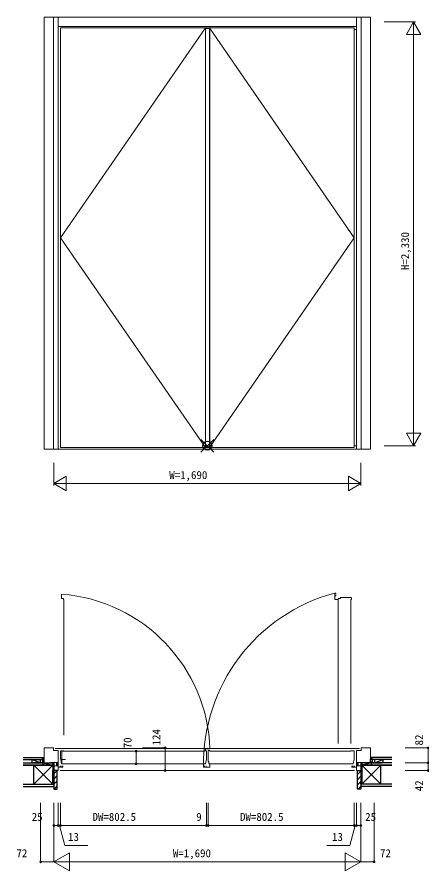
# Model space of a CAD drawing. Units: millimetres, scale not verified. Extents: x -13762 to 13750, y -10012 to 10000.
# Drawn here: x 7683 to 9948, y 602 to 5297 of the extents above; entities that cross this region are included whole.
import ezdxf
from ezdxf.enums import TextEntityAlignment as Align

# ---------------------------------------------------------------- set-up
doc = ezdxf.new("R2010")
doc.units = ezdxf.units.MM
doc.header["$LTSCALE"] = 50
for name, color, linetype, lineweight in [('0-1_YKK_A1', 120, 'Continuous', 18), ('0-2_YKK_A2', 92, 'Continuous', 18), ('0-3_YKK_B1', 120, 'Continuous', 18), ('0-9_YKK_N1', 40, 'Continuous', 18)]:
    doc.layers.add(name, color=color, linetype=linetype, lineweight=lineweight)
for name, color, linetype in [('0-4_YKK_B2', 6, 'Continuous'), ('0-8_YKK_IN', 4, 'Continuous'), ('0-A_YKK_Z1', 134, 'Continuous')]:
    doc.layers.add(name, color=color, linetype=linetype)
doc.styles.add('ＭＳ ゴシック', font='')
doc.styles.get('ＭＳ ゴシック').set_extended_font_data('MS Gothic')

msp = doc.modelspace()

# ---------------------------------------------------------------- linework, layer by layer
at = {"layer": '0-1_YKK_A1'}
for p, q in [((7922.25, 5237.46), (7922.25, 2930.46)), ((8719.45, 5237.46), (7922.25, 5237.46)), ((8719.45, 5237.46), (9536.25, 5237.46)), ((8719.45, 5237.46), (8719.45, 2930.46)), ((8719.45, 5234.46), (8741.55, 5234.46)), ((8741.55, 5237.46), (8741.55, 2930.46)), ((8743.75, 5237.46), (8743.75, 2930.46)), ((9536.25, 5237.46), (9536.25, 2930.46)), ((8719.45, 2930.46), (7922.25, 2930.46)), ((8741.55, 2933.46), (8719.45, 2933.46)), ((8719.45, 2930.46), (9536.25, 2930.46))]:
    msp.add_line(p, q, dxfattribs=at)
for points in [[(8719.45, 5237.46), (7922.25, 4083.96), (8719.45, 2930.46)], [(8741.55, 5237.46), (9536.25, 4083.96), (8741.55, 2930.46)]]:
    msp.add_lwpolyline(points, dxfattribs=at)
at = {"layer": '0-2_YKK_A2'}
for p, q in [((7832.25, 5296.96), (9626.25, 5296.96)), ((7832.25, 2921.96), (7832.25, 5296.96)), ((7882.25, 2921.96), (7882.25, 5296.96)), ((7909.25, 2921.96), (7909.25, 5296.96)), ((9549.25, 5296.96), (9549.25, 2921.96)), ((9576.25, 5296.96), (9576.25, 2921.96)), ((9626.25, 5296.96), (9626.25, 2921.96)), ((7909.25, 5244.96), (9549.25, 5244.96)), ((9536.25, 5228.96), (9549.25, 5228.96)), ((7832.25, 2921.96), (9626.25, 2921.96)), ((7909.25, 2921.96), (9549.25, 2921.96)), ((9536.25, 2939.96), (9549.25, 2939.96))]:
    msp.add_line(p, q, dxfattribs=at)
at = {"layer": '0-3_YKK_B1'}
for p, q in [((9449.15, 2094.86), (9449.15, 1302.53)), ((7892.25, 1276.46), (9566.25, 1276.46)), ((7824.25, 1196.46), (7824.25, 1200.42)), ((7884.25, 1181.06), (7909.25, 1181.06)), ((7899.25, 1193.38), (7905.33, 1199.46)), ((7899.25, 1199.46), (7899.25, 1181.06)), ((7899.25, 1187.72), (7909.25, 1197.72)), ((7899.25, 1182.07), (7909.25, 1192.07)), ((7903.9, 1181.06), (7909.25, 1186.41)), ((7949.45, 1215.66), (7929.25, 1215.66)), ((9549.25, 1194.01), (9554.7, 1199.46)), ((9549.25, 1188.35), (9559.25, 1198.35)), ((9549.25, 1182.7), (9559.25, 1192.7)), ((9574.25, 1181.06), (9549.25, 1181.06)), ((9553.27, 1181.06), (9559.25, 1187.04)), ((9559.25, 1199.46), (9559.25, 1181.06)), ((9634.25, 1196.46), (9634.25, 1200.42)), ((7919.25, 1154.46), (9539.25, 1154.46))]:
    msp.add_line(p, q, dxfattribs=at)
for points in [[(7927.85, 2123.86), (7927.85, 2099.56), (7938.35, 2099.56), (7938.35, 2093.86), (7939.35, 2093.86), (7939.35, 1348.36)], [(9519.15, 1302.53), (9519.15, 2094.86), (9522.65, 2094.86), (9522.65, 2104.86), (9461.15, 2104.86), (9461.15, 2101.16), (9449.15, 2101.16), (9449.15, 2094.86), (9430.15, 2094.86), (9430.15, 2129.86), (9436.15, 2129.86), (9436.15, 2123.36)], [(9436.15, 2118.36), (9436.15, 2115.36), (9430.15, 2115.36)], [(7884.25, 1158.46), (7884.25, 1154.46), (7909.25, 1154.46), (7909.25, 1264.96), (7882.25, 1264.96), (7882.25, 1278.46), (7832.25, 1278.46), (7832.25, 1196.46), (7867.25, 1196.46), (7867.25, 1199.46), (7909.25, 1199.46)], [(8719.45, 1262.46), (8719.45, 1272.96), (8743.75, 1272.96)], [(9574.25, 1158.46), (9574.25, 1154.46), (9549.25, 1154.46), (9549.25, 1264.96), (9576.25, 1264.96), (9576.25, 1278.46), (9626.25, 1278.46), (9626.25, 1196.46), (9591.25, 1196.46), (9591.25, 1199.46), (9549.25, 1199.46)], [(7922.25, 1262.46), (7922.25, 1217.76), (7922.43, 1217.58), (7926.73, 1191.46)], [(7939.75, 1261.46), (7939.75, 1262.46), (7922.25, 1262.46)], [(7926.73, 1191.46), (8719.86, 1191.46), (8724.15, 1217.46), (8724.35, 1217.46), (8724.35, 1262.46), (8713.75, 1262.46), (8713.75, 1261.46), (7939.75, 1261.46)], [(7949.45, 1260.76), (7929.45, 1260.76), (7929.45, 1248.61), (7929.25, 1248.16), (7929.25, 1233.76), (7928.15, 1233.76), (7928.15, 1227.76), (7929.25, 1227.76), (7929.25, 1204.76), (7929.45, 1204.32), (7929.45, 1192.16), (7949.45, 1192.16)], [(7812.25, 1196.46), (7812.25, 1198.3), (7824.5, 1200.46), (7832.25, 1200.46)], [(7909.25, 1172.46), (7934.25, 1172.46), (7934.25, 1178.46), (7927.75, 1178.46)], [(7922.75, 1178.46), (7919.75, 1178.46), (7919.75, 1172.46)], [(8743.75, 1191.46), (8743.75, 1172.46), (8708.75, 1172.46)], [(8715.25, 1178.46), (8708.75, 1178.46), (8708.75, 1172.46)], [(8720.25, 1178.46), (8723.25, 1178.46), (8723.25, 1172.46)], [(9549.25, 1172.46), (9524.25, 1172.46), (9524.25, 1178.46), (9530.75, 1178.46)], [(9535.75, 1178.46), (9538.75, 1178.46), (9538.75, 1172.46)], [(9646.25, 1196.46), (9646.25, 1198.3), (9633.99, 1200.46), (9626.25, 1200.46)]]:
    msp.add_lwpolyline(points, dxfattribs=at)
msp.add_lwpolyline([(9531.76, 1191.46), (9536.05, 1217.46), (9536.25, 1217.46), (9536.25, 1262.46), (9518.75, 1262.46), (9518.75, 1261.46), (8743.75, 1261.46), (8743.75, 1264.96), (8733.75, 1264.96), (8733.75, 1203.46), (8737.45, 1203.46), (8737.45, 1191.46)], close=True, dxfattribs=at)
for centre, radius, start, end in [((7861.39, 1243.52), 882.85, 1.91104, 85.68308), ((9680.1, 1191.04), 971.53, 104.90866, 181.09536)]:
    msp.add_arc(centre, radius, start, end, dxfattribs=at)
at = {"layer": '0-4_YKK_B2'}
for p, q in [((7822.25, 1214.46), (7822.25, 1226.46)), ((7822.25, 1225.91), (7822.8, 1226.46)), ((7822.25, 1220.25), (7828.46, 1226.46)), ((7822.25, 1226.46), (7831.53, 1226.46)), ((7824.12, 1216.46), (7830.68, 1223.03)), ((9636.24, 1226.46), (9626.96, 1226.46)), ((9627.58, 1224.25), (9629.79, 1226.46)), ((9628.02, 1219.04), (9635.45, 1226.46)), ((9631.1, 1216.46), (9636.24, 1221.6)), ((9636.24, 1214.46), (9636.24, 1226.46)), ((7832.25, 1216.46), (7822.25, 1216.46)), ((7829.77, 1216.46), (7830.68, 1217.37)), ((9626.24, 1216.46), (9636.24, 1216.46)), ((7884.25, 1135.48), (7903.22, 1154.46)), ((7884.25, 1107.2), (7903.85, 1126.8)), ((9554.65, 1131.84), (9574.25, 1151.44)), ((7884.25, 1078.92), (7903.85, 1098.52)), ((9554.65, 1103.55), (9574.25, 1123.15)), ((9554.65, 1075.27), (9574.25, 1094.87)), ((7886.08, 1052.46), (7903.85, 1070.23)), ((9560.13, 1052.46), (9574.25, 1066.58))]:
    msp.add_line(p, q, dxfattribs=at)
for points in [[(7884.25, 1154.46), (7884.25, 1052.46), (7901.85, 1052.46)], [(7903.85, 1054.46), (7903.85, 1154.46), (7884.25, 1154.46)], [(9554.65, 1054.46), (9554.65, 1154.46), (9574.25, 1154.46)], [(9574.25, 1154.46), (9574.25, 1052.46), (9556.65, 1052.46)]]:
    msp.add_lwpolyline(points, dxfattribs=at)
for centre, start, end in [((7901.85, 1054.46), 270.00001, 359.99999), ((9556.65, 1054.46), 180.00001, 269.99999)]:
    msp.add_arc(centre, 2, start, end, dxfattribs=at)
at = {"layer": '0-8_YKK_IN'}
for p, q in [((8693.89, 2904.61), (8764.6, 2975.32)), ((8693.89, 2975.32), (8764.6, 2904.61))]:
    msp.add_line(p, q, dxfattribs=at)
msp.add_circle((8729.25, 2939.96), 25, dxfattribs=at)
at = {"layer": '0-9_YKK_N1'}
for p, q in [((9701.25, 5269.96), (9874.25, 5269.96)), ((9864.13, 5269.96), (9824.13, 5200.68)), ((9864.13, 5269.96), (9904.13, 5200.68)), ((9864.25, 5269.96), (9864.25, 2939.96)), ((9824.13, 5200.68), (9904.13, 5200.68)), ((9824.14, 3009.25), (9904.14, 3009.25)), ((9864.14, 2939.96), (9824.14, 3009.25)), ((9864.14, 2939.96), (9904.14, 3009.25)), ((9701.25, 2939.96), (9874.25, 2939.96)), ((7884.25, 2721.97), (7884.25, 2846.96)), ((9574.25, 2846.96), (9574.25, 2721.97)), ((7884.25, 2731.97), (7953.53, 2771.97)), ((7953.53, 2771.96), (7953.53, 2691.96)), ((9574.25, 2731.97), (9504.96, 2771.97)), ((9504.96, 2771.97), (9504.96, 2691.97)), ((7884.25, 2731.97), (9574.25, 2731.97)), ((7884.25, 2731.97), (7953.53, 2691.97)), ((9574.25, 2731.97), (9504.96, 2691.97)), ((8372.94, 1278.46), (8497.94, 1278.46)), ((8497.94, 1278.46), (8497.94, 1154.46)), ((9818.25, 1278.46), (9943.25, 1278.46)), ((9943.25, 1196.46), (9943.25, 1278.46)), ((8337.5, 1261.46), (8337.5, 1191.46)), ((9818.25, 1196.46), (9943.25, 1196.46)), ((9943.25, 1154.46), (9943.25, 1196.46)), ((8372.94, 1154.46), (8497.94, 1154.46)), ((9818.25, 1154.46), (9943.25, 1154.46)), ((7812.25, 977.46), (7812.25, 652.46)), ((7884.25, 977.46), (7884.25, 652.46)), ((7909.25, 977.46), (7909.25, 852.46)), ((7922.25, 977.46), (7922.25, 852.46)), ((8724.75, 977.46), (8724.75, 852.46)), ((8733.75, 977.46), (8733.75, 852.46)), ((9536.25, 977.46), (9536.25, 852.46)), ((9549.25, 977.46), (9549.25, 852.46)), ((9574.25, 977.46), (9574.25, 652.46)), ((9574.25, 977.46), (9574.25, 652.46)), ((9646.25, 977.46), (9646.25, 652.46)), ((7884.25, 852.46), (7909.25, 852.46)), ((9549.25, 852.46), (9574.25, 852.46)), ((7884.25, 652.46), (7970.85, 702.46)), ((9574.25, 652.46), (9487.64, 702.46)), ((9487.64, 702.46), (9487.64, 602.46)), ((7812.25, 652.46), (7884.25, 652.46)), ((7884.25, 652.46), (9574.25, 652.46)), ((9574.25, 652.46), (9487.64, 602.46)), ((9574.25, 652.46), (9646.25, 652.46))]:
    msp.add_line(p, q, dxfattribs=at)
for points in [[(7909.25, 852.46), (7922.25, 852.46), (8724.75, 852.46), (8733.75, 852.46), (9536.25, 852.46), (9549.25, 852.46)], [(7915.75, 852.46), (7944.49, 742.27), (8071.37, 742.27)], [(9542.75, 852.46), (9514, 742.27), (9387.13, 742.27)], [(7884.25, 652.46), (7970.85, 602.46), (7970.85, 702.46)]]:
    msp.add_lwpolyline(points, dxfattribs=at)
for centre in [(8497.94, 1278.46), (9943.25, 1278.46), (8337.5, 1261.46), (8337.5, 1191.46), (9943.25, 1196.46), (8497.94, 1154.46), (9943.25, 1154.46), (7884.25, 852.46), (7909.25, 852.46), (7922.25, 852.46), (8724.75, 852.46), (8733.75, 852.46), (9536.25, 852.46), (9549.25, 852.46), (9574.25, 852.46), (7812.25, 652.46), (9646.25, 652.46)]:
    msp.add_circle(centre, 5, dxfattribs=at)
at = {"layer": '0-A_YKK_Z1'}
for p, q in [((7715.25, 1226.46), (7822.25, 1226.46)), ((7822.25, 1213.46), (7822.25, 1226.46)), ((9743.25, 1226.46), (9636.24, 1226.46)), ((9636.24, 1213.46), (9636.24, 1226.46)), ((7715.25, 1214.46), (7822.25, 1214.46)), ((7715.25, 1184.46), (7774.25, 1184.46)), ((7764.25, 1214.46), (7811.1, 1214.46)), ((7816.75, 1196.46), (7771.75, 1196.46)), ((7879.25, 1184.46), (7774.25, 1079.46)), ((7809.25, 1214.46), (7809.25, 1198.46)), ((7826.75, 1196.46), (7879.25, 1184.46)), ((7879.25, 1196.46), (7884.25, 1154.46)), ((7884.25, 1196.46), (7884.25, 1154.46)), ((9579.25, 1196.46), (9574.25, 1154.46)), ((9574.25, 1196.46), (9574.25, 1154.46)), ((9631.75, 1196.46), (9579.25, 1184.46)), ((9579.25, 1184.46), (9684.25, 1079.46)), ((9743.25, 1214.46), (9636.24, 1214.46)), ((9641.75, 1196.46), (9686.75, 1196.46)), ((9694.25, 1214.46), (9647.39, 1214.46)), ((9649.25, 1214.46), (9649.25, 1198.46)), ((9743.25, 1184.46), (9684.25, 1184.46)), ((7715.25, 1079.46), (7884.25, 1079.46)), ((7715.25, 1066.96), (7884.25, 1066.96)), ((9743.25, 1079.46), (9574.25, 1079.46)), ((9743.25, 1066.96), (9574.25, 1066.96)), ((9743.25, 1079.46), (9684.25, 1079.46))]:
    msp.add_line(p, q, dxfattribs=at)
for points in [[(7715.25, 1196.46), (7826.75, 1196.46), (7826.75, 1184.46), (7715.25, 1184.46)], [(7804.25, 1198.46), (7764.25, 1214.46), (7764.25, 1198.46)], [(7774.25, 1079.46), (7774.25, 1184.46), (7879.25, 1184.46), (7879.25, 1079.46), (7774.25, 1184.46)], [(7822.25, 1213.46), (7822.25, 1200.5), (7832.25, 1200.5), (7832.25, 1216.46)], [(7884.25, 1196.46), (7879.25, 1196.46), (7879.25, 1154.46), (7884.25, 1154.46)], [(9574.25, 1196.46), (9579.25, 1196.46), (9579.25, 1154.46), (9574.25, 1154.46)], [(9684.25, 1079.46), (9684.25, 1184.46), (9579.25, 1184.46), (9579.25, 1079.46), (9684.25, 1184.46)], [(9636.24, 1213.46), (9636.24, 1200.5), (9626.24, 1200.5), (9626.24, 1216.46)], [(9743.25, 1196.46), (9631.75, 1196.46), (9631.75, 1184.46), (9743.25, 1184.46)], [(9654.25, 1198.46), (9694.25, 1214.46), (9694.25, 1198.46)], [(7879.25, 1079.46), (7879.25, 1154.46), (7884.25, 1154.46), (7884.25, 1079.46), (7879.25, 1154.46)], [(9579.25, 1079.46), (9579.25, 1154.46), (9574.25, 1154.46), (9574.25, 1079.46), (9579.25, 1154.46)]]:
    msp.add_lwpolyline(points, dxfattribs=at)
for points in [[(7826.75, 1184.46), (7826.75, 1196.46), (7879.25, 1196.46), (7879.25, 1184.46)], [(9631.75, 1184.46), (9631.75, 1196.46), (9579.25, 1196.46), (9579.25, 1184.46)]]:
    msp.add_lwpolyline(points, close=True, dxfattribs=at)

# ---------------------------------------------------------------- texts
at = {"layer": '0-9_YKK_N1', "style": 'ＭＳ ゴシック'}
for s, p in [('H=2,330', (9852.25, 3905.85)), ('124', (8483.84, 1292.29)), ('70', (8325.5, 1276.57)), ('82', (9929.15, 1292.36)), ('42', (9929.15, 1040.64))]:
    msp.add_text(s, height=43.99, rotation=90, dxfattribs=at).set_placement(p, align=Align.BOTTOM_LEFT)
for s, p in [('W=1,690', (8519.76, 2743.97)), ('25', (7763.13, 864.46)), ('DW=802.5', (8097.61, 864.46)), ('9', (8668.13, 864.46)), ('DW=802.5', (8909.11, 864.46)), ('25', (9597.48, 864.46)), ('13', (7963.16, 754.27)), ('13', (9415.33, 754.27)), ('72', (7679.25, 664.46)), ('W=1,690', (8539.73, 664.46)), ('72', (9679.08, 664.46))]:
    msp.add_text(s, height=43.99, dxfattribs=at).set_placement(p, align=Align.BOTTOM_LEFT)

doc.saveas('drawing.dxf')
